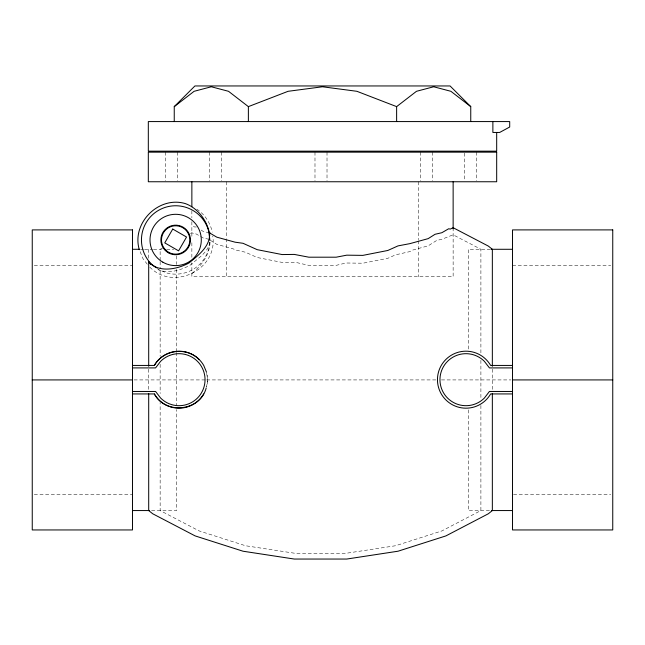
<?xml version="1.0" encoding="UTF-8"?>
<svg xmlns="http://www.w3.org/2000/svg" width="645" height="645" viewBox="0 0 645 645"><rect width="100%" height="100%" fill="white"/><g stroke="black" fill="none" stroke-linecap="round" stroke-linejoin="round"><path stroke-width="0.48" stroke-dasharray="3.23 2.42" d="M210.028 242.165C209.762 255.114 201.264 265.651 191.863 273.617M209.504 242.673L208.69 248.809A34.201 34.201 0 0 1 166.805 272.988L158.557 269.578L156.654 268.118M209.907 241.964C208.319 252.526 197.531 258.589 190.202 265.143C180.794 270.174 168.772 274.069 158.42 269.812M163.145 247.72L160.145 249.284L160.145 260.58M190.493 233.45L191.863 232.732L194.717 234.103L195.983 233.853L203.159 237.957L208.649 239.214M140.521 249.284L143.537 249.284M144.544 249.284L152.583 249.284M153.47 249.284L161.629 249.284M166.652 249.284L173.69 249.284M490.434 249.284L468.294 249.284L468.294 351.493M34.258 265.506L132.483 265.506M512.517 265.506L610.742 265.506M134.039 379.921L205.594 379.921M206.602 379.921L436.383 379.921M441.422 379.921L510.961 379.921M34.258 494.344L132.483 494.344M513.517 494.344L610.742 494.344M151.559 510.558L176.706 510.558L176.706 409.591M489.482 510.558L468.294 510.558L468.294 407.882M196.459 226.943L194.717 227.016L191.863 225.653M209.431 232.829L203.159 231.402L200.643 229.725M210.262 240.23L216.817 244.374L233.377 248.914L235.086 249.897L245.511 252.251L257.186 257.5L282.131 262.41L295.144 262.241L308.842 265.369L336.158 265.369L345.897 262.999L362.869 263.216L387.814 258.314L395.53 254.839L409.914 251.59L412.429 250.147L428.183 245.834L436.673 240.464L441.841 239.279L453.137 234.804L480.896 249.284L480.896 354.395M196.806 209.165C204.739 214.342 210.415 222.912 212.253 232.16M149.834 267.159C173.376 291.33 218.018 269.521 212.769 236.062M147.262 264.216L143.069 258.766L139.691 250.599M206.69 373.229L207.537 379.687L206.569 387.065A28.501 28.501 0 0 0 206.795 373.205M492.345 369.198L492.345 390.652M480.896 360.329L480.896 399.513M480.896 405.455L480.896 510.558L441.898 530.916L395.53 545.743L345.897 553.313L295.144 553.313L245.511 545.743L199.144 530.916L160.145 510.558L160.145 402.488M476.308 152.155L476.308 180.769M464.287 153.139L464.287 180.769M453.137 227.717L453.137 276.761L191.863 276.761L191.863 262.757M432.585 152.155L432.585 180.769M420.556 152.155L420.556 180.769M418.5 181.753L418.5 239.755M418.5 240.754L418.5 276.761M327.015 152.155L327.015 180.769M314.986 152.155L314.986 180.769M226.5 181.753L226.5 237.755M226.5 238.755L226.5 276.761M221.445 152.155L221.445 180.769M209.415 152.155L209.415 180.769M191.863 210.754L191.863 217.752M191.863 221.759L191.863 236.755M191.863 242.754L191.863 258.758M177.714 152.155L177.714 180.769M176.706 255.896L176.706 264.482M176.706 269.36L176.706 351.493M176.706 352.476L176.706 405.02M165.692 152.155L165.692 180.769M160.145 261.572L160.145 268.497M160.145 270.473L160.145 356.379M160.145 364.288L160.145 393.579M148.697 249.284L148.697 260.58M148.697 369.198L148.697 390.652"/><path stroke-width="0.97" d="M148.697 366.271L148.697 261.975C158.767 273.069 177.181 269.368 188.961 262.999C198.055 255.581 211.012 245.882 209.431 232.829L216.817 237.175L235.086 242.181L243.028 243.294L257.186 249.663L282.131 254.565L294.305 254.412L308.842 257.194L336.158 257.194L346.736 255.17L362.869 255.38L387.814 250.47L398.013 245.89L409.914 243.633L428.183 238.626L435.077 234.272L441.841 232.724L448.67 228.765L450.283 229.088L453.137 227.717L488.321 246.076L492.345 249.284L492.345 366.271M132.483 393.934L154.357 393.934C165.442 415.082 200.337 411.179 206.198 387.968M132.483 365.433L154.357 365.433C163.088 349.63 186.663 346.526 199.192 359.531M174.247 121.574L174.247 106.627L194.927 85.954L450.073 85.954L470.753 106.627L470.753 121.574M174.247 106.627L194.113 91.3L211.31 86.769L228.515 91.3L248.373 106.627L248.373 121.574M396.627 121.574L396.627 106.627L416.485 91.3L433.69 86.769L450.887 91.3L470.753 106.627M248.373 106.627L288.097 91.3L322.5 86.769L356.903 91.3L396.627 106.627M209.423 233.256L210.246 233.014M209.286 239.956L209.859 239.956L208.69 231.103A34.201 34.201 0 0 0 158.557 210.334A34.201 34.201 0 0 0 151.47 264.136L156.017 267.627M132.483 249.284L139.522 249.284M491.409 249.284L512.517 249.284M512.517 365.433L490.643 365.433A28.501 28.501 0 0 0 447.638 357.854A28.501 28.501 0 0 0 447.638 401.521A28.501 28.501 0 0 0 490.643 393.934L512.517 393.934M132.483 367.908L155.574 367.908L160.645 361.297A26.01 26.01 0 0 1 197.426 361.297A26.01 26.01 0 0 1 197.426 398.078A26.01 26.01 0 0 1 160.645 398.078L155.574 391.467L132.483 391.467M512.517 367.908L489.426 367.908L484.355 361.297A26.01 26.01 0 0 0 447.574 361.297A26.01 26.01 0 0 0 447.574 398.078A26.01 26.01 0 0 0 484.355 398.078L489.426 391.467L512.517 391.467M32.25 379.921L132.483 379.921M512.517 379.921L612.75 379.921M132.483 510.558L149.567 510.558M491.409 510.558L512.517 510.558M148.697 261.975L150.986 264.619M206.569 372.31L203.723 365.433A28.501 28.501 0 0 0 154.357 365.433M139.312 249.688C131.306 223.049 158.751 195.604 185.389 203.61C198.483 208.335 208.045 221.88 209.754 235.506M496.682 132.459L496.682 151.164L148.318 151.164L148.318 121.574L509.703 121.574L509.703 127.017L499.649 132.459L492.877 132.459L492.877 121.574M492.345 393.579L492.345 510.558L488.321 513.775L445.905 535.906L398.013 551.217L346.736 559.046L294.305 559.046L243.028 551.217L195.137 535.906L152.72 513.775L148.697 510.558L148.697 393.579M453.137 181.753L453.137 228.757M191.863 181.753L191.863 206.755M203.723 393.934A28.501 28.501 0 0 1 154.357 393.934M172.739 229.056L164.757 242.875L178.576 250.849L186.55 237.029L172.739 229.056M496.682 152.155L148.318 152.155L148.318 181.753L496.682 181.753L496.682 152.155M132.483 229.902L32.25 229.902L32.25 529.948L132.483 529.948L132.483 229.902M612.75 229.902L512.517 229.902L512.517 529.948L612.75 529.948L612.75 229.902M168.264 252.751A14.779 14.779 0 0 0 190.436 239.956A14.779 14.779 0 0 0 168.264 227.153A14.779 14.779 0 0 0 168.264 252.751M165.628 249.986A14.182 14.182 0 0 0 189.356 243.625A14.182 14.182 0 0 0 171.981 226.258A14.182 14.182 0 0 0 165.628 249.986M162.83 262.168A25.655 25.655 0 0 0 201.305 239.956A25.655 25.655 0 0 0 162.83 217.736A25.655 25.655 0 0 0 162.83 262.168"/></g></svg>
